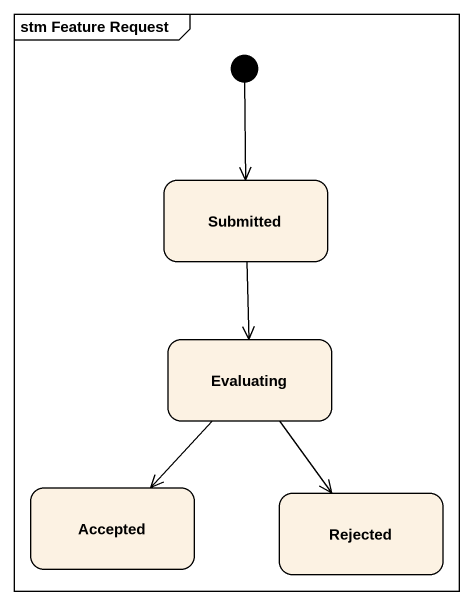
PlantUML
@startuml
mainframe stm Feature Request
hide empty description
state Submitted
state Evaluating
state Accepted
state Rejected
[*] --> Submitted
Submitted --> Evaluating
Evaluating --> Accepted
Evaluating --> Rejected
@enduml
